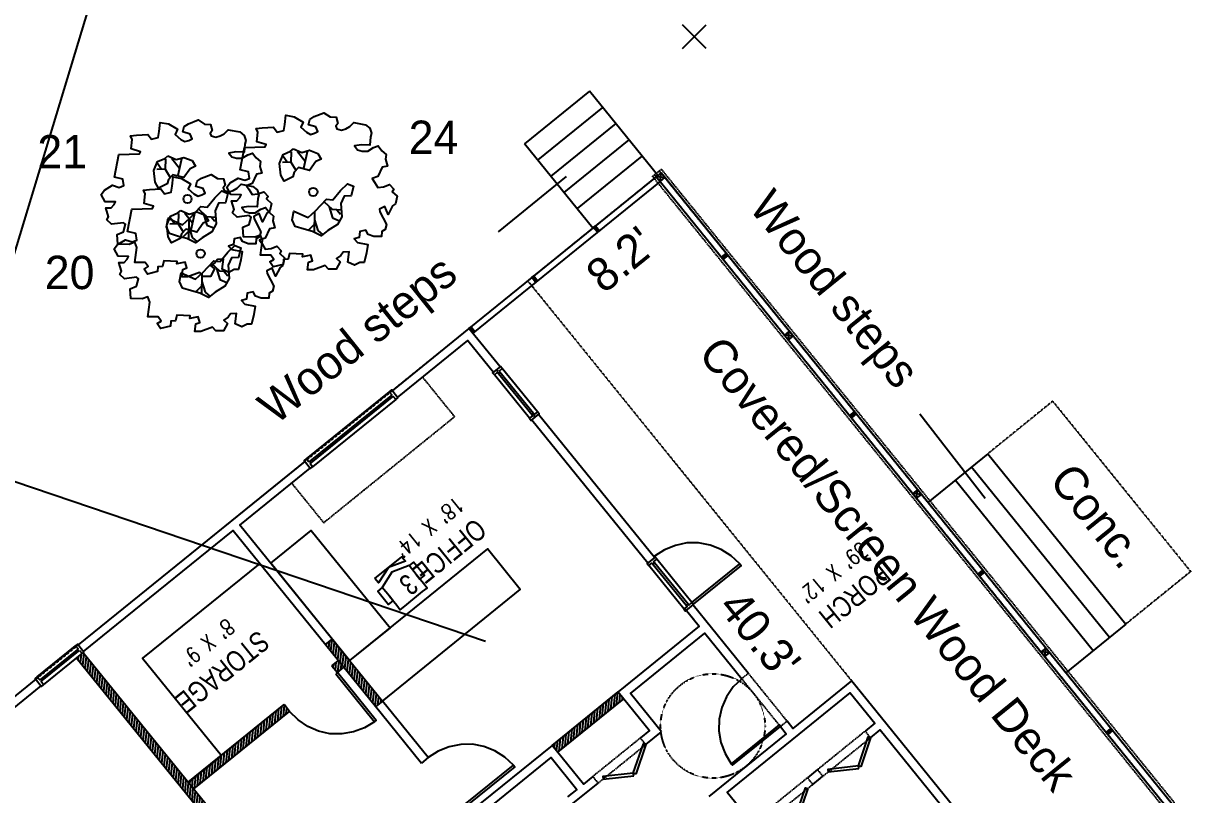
# Model space of a CAD drawing. Header units: inches. Extents: x -625442 to 34963, y -27993 to 66986.
# Drawn here: x -455810 to -455139, y 28893 to 29336 of the extents above; entities that cross this region are included whole.
import ezdxf

# ---------------------------------------------------------------- set-up
doc = ezdxf.new("R2010")
doc.units = ezdxf.units.IN
doc.header["$LTSCALE"] = 0.5
doc.header["$MEASUREMENT"] = 0
doc.linetypes.add('DASHED2', pattern=[0.375, 0.25, -0.125])
doc.linetypes.add('HIDDEN2', pattern=[0.1875, 0.125, -0.0625])
for name, color, linetype in [('0-TEXT', 30, 'Continuous'), ('BUILDING', 253, 'DASHED2'), ('BUILDING OH', 80, 'HIDDEN2'), ('EDGE OF CONCRETE', 253, 'DASHED2'), ('P-ABOVE', 201, 'HIDDEN2'), ('P-BELOW-LIGHT', 143, 'Continuous'), ('P-CASEWORK', 140, 'Continuous'), ('P-DOOR', 51, 'Continuous'), ('P-FURNITURE', 201, 'Continuous'), ('P-WALL', 90, 'Continuous'), ('P-WINDOW', 213, 'Continuous'), ('SPOT ELEVATION TEXT', 252, 'Continuous'), ('TEXT', 7, 'Continuous'), ('Trees-Anno', 43, 'Continuous'), ('TreesMARK', 46, 'Continuous'), ('WOOD DECK', 37, 'Continuous')]:
    doc.layers.add(name, color=color, linetype=linetype)
doc.styles.add('1-4T', font='Zap601Rm.ttf', dxfattribs={"width": 0.8, "height": 12})
doc.styles.add('BLDG', font='IC-Romans.shx', dxfattribs={"width": 0.8})
doc.styles.add('sapa notes', font='romans.shx', dxfattribs={"width": 0.8})
doc.styles.add('TXT', font='IC-Romans.shx')
doc.dimstyles.new('20 SCALE', dxfattribs={"dimtxt": 1.6, "dimasz": 2, "dimexe": 0.18, "dimexo": 0.0625, "dimgap": 0.04, "dimtad": 0, "dimdec": 1, "dimzin": 0, "dimdsep": 46, "dimtxsty": 'BLDG', "dimcen": 0.09, "dimaunit": 1, "dimadec": 4, "dimazin": 0, "dimtfac": 1, "dimtdec": 1, "dimtofl": 0, "dimtmove": 2, "dimatfit": 3, "dimfxl": 1, "dimtolj": 1, "dimtzin": 0, "dimarcsym": 0})

# ---------------------------------------------------------------- blocks, each defined once
blk = doc.blocks.new('SPT10')
at = {"color": 0, "linetype": 'Continuous'}
for p, q in [((-0.354, -0.354), (0.354, 0.354)), ((0.354, -0.354), (-0.354, 0.354))]:
    blk.add_line(p, q, dxfattribs=at)
blk = doc.blocks.new('TREE11')
at = {"linetype": 'Continuous'}
for p, q in [((-0.1564, 0.1773), (-0.1793, 0.2113)), ((-0.1324, 0.2402), (-0.1344, 0.1783)), ((-0.0944, 0.2422), (-0.0475, 0.1843)), ((-0.0345, 0.2472), (-0.0584, 0.1403)), ((-0.1344, 0.1783), (-0.1843, 0.1763)), ((-0.1344, 0.1783), (-0.1034, 0.1294)), ((0.0654, -0.0594), (0.1134, -0.1044)), ((0.0085, -0.1194), (0.0065, -0.2442)), ((0.0964, -0.0894), (0.1154, -0.1563)), ((0.1134, -0.1044), (0.1703, -0.1084)), ((0.1414, -0.1074), (0.1634, -0.1334)), ((0.0065, -0.1943), (-0.0305, -0.2313)), ((0.0085, -0.1673), (0.0275, -0.2303)), ((0.1154, -0.1563), (0.1574, -0.1733)), ((0.0275, -0.2303), (0.0584, -0.2562))]:
    blk.add_line(p, q, dxfattribs=at)
for points in [[(-0.0404, 0.3569), (-0.0155, 0.3439), (0.0085, 0.3509), (0.0284, 0.3609), (0.0155, 0.3888), (-0.0275, 0.4018), (-0.0195, 0.4337), (0.0065, 0.4507), (0.0634, 0.4737), (0.1023, 0.4487), (0.1383, 0.4467), (0.1472, 0.4098), (0.1363, 0.3928), (0.1413, 0.3779), (0.1702, 0.3699), (0.1962, 0.3779), (0.2201, 0.3908), (0.2431, 0.4148), (0.3129, 0.4018), (0.3389, 0.3808), (0.3499, 0.3509), (0.3439, 0.3289), (0.3399, 0.28), (0.289, 0.282), (0.2481, 0.275), (0.265, 0.2521), (0.293, 0.2441), (0.3279, 0.2441), (0.3609, 0.2651), (0.3898, 0.275), (0.4118, 0.2461), (0.4367, 0.2241), (0.4327, 0.1952), (0.4457, 0.1543), (0.4128, 0.1483), (0.3878, 0.0924), (0.3539, 0.0794), (0.3679, 0.0585), (0.3878, 0.0265), (0.4218, 0.0305), (0.4567, 0.0435), (0.4826, 0.0155), (0.4737, 0.0006), (0.5026, -0.0264), (0.4936, -0.0713), (0.4757, -0.0843), (0.4497, -0.1362), (0.4287, -0.0873), (0.3978, -0.1042), (0.3988, -0.1192), (0.4397, -0.196), (0.4317, -0.226), (0.4108, -0.238), (0.4088, -0.2679), (0.3629, -0.2679), (0.3289, -0.2549), (0.3149, -0.23), (0.28, -0.238), (0.276, -0.2729), (0.2461, -0.2819), (0.266, -0.3028), (0.3269, -0.3148), (0.3199, -0.3647), (0.306, -0.4226), (0.28, -0.4226), (0.2481, -0.4396), (0.2071, -0.4206), (0.2161, -0.3597), (0.1792, -0.3617), (0.1662, -0.3807), (0.1403, -0.3997), (0.1622, -0.4186), (0.1383, -0.4635), (0.0913, -0.4635), (0.0724, -0.4406), (0.0015, -0.4665), (-0.0334, -0.4665), (-0.0284, -0.4216), (-0.0035, -0.4126), (-0.0145, -0.3787), (-0.0634, -0.3887), (-0.0624, -0.3737), (-0.1413, -0.3697), (-0.1492, -0.4036), (-0.1772, -0.4056), (-0.1802, -0.4346), (-0.2401, -0.4496), (-0.26, -0.4196), (-0.2361, -0.4046), (-0.2541, -0.3797), (-0.3149, -0.3797), (-0.303, -0.2909), (-0.3159, -0.2589), (-0.3489, -0.2719), (-0.4178, -0.2699), (-0.4218, -0.212), (-0.3828, -0.196), (-0.3718, -0.1511), (-0.3838, -0.1421), (-0.4547, -0.1511), (-0.4836, -0.1252), (-0.4727, -0.1062), (-0.4896, -0.0533), (-0.4577, -0.0533), (-0.4387, -0.0334), (-0.4317, -0.0174), (-0.4926, -0.0164), (-0.5176, 0.0275), (-0.4966, 0.0535), (-0.4497, 0.0824), (-0.4088, 0.0694), (-0.3818, 0.0804), (-0.3878, 0.1193), (-0.4367, 0.1313), (-0.4118, 0.2661), (-0.287, 0.2701), (-0.282, 0.283), (-0.3369, 0.3), (-0.3309, 0.3569), (-0.3409, 0.3788), (-0.305, 0.3828), (-0.2381, 0.3868), (-0.2161, 0.3579), (-0.1762, 0.3679), (-0.1702, 0.4038), (-0.1642, 0.4587), (-0.1133, 0.4497), (-0.0594, 0.4178), (-0.0734, 0.3868)], [(-0.1183, 0.2581), (-0.0674, 0.2361), (-0.0225, 0.2491), (0.0275, 0.2301), (0.0474, 0.1962), (0.0155, 0.1812), (-0.0225, 0.1283), (-0.0873, 0.1453), (-0.1143, 0.1174), (-0.1213, 0.0904), (-0.1742, 0.0645), (-0.1942, 0.1004), (-0.2011, 0.1703), (-0.1802, 0.2241), (-0.1363, 0.2431)], [(0.0145, -0.1142), (0.0794, -0.0443), (0.1183, -0.0483), (0.1632, 0.0076), (0.2061, 0.0485), (0.2411, 0.0335), (0.2271, -0.0234), (0.1852, -0.0254), (0.1662, -0.0703), (0.1712, -0.1491), (0.1452, -0.196), (0.0883, -0.232), (0.0484, -0.2629), (-0.0045, -0.237), (-0.0534, -0.224), (-0.1083, -0.207), (-0.1263, -0.1671), (-0.1153, -0.1152), (-0.0294, -0.1541)]]:
    blk.add_lwpolyline(points, close=True, dxfattribs=at)
blk.add_circle((0, 0), 0.0248, dxfattribs=at)

msp = doc.modelspace()

# ---------------------------------------------------------------- hatches: boundary and pattern name
at = {"layer": 'P-FURNITURE'}
h = msp.add_hatch(dxfattribs=at)
h.set_pattern_fill('ANSI31', color=256, scale=12, angle=-140.99910206)
h.set_pattern_definition([(264.000898, (-466592.0685, 45765.6776), (1.4917853, -0.15676932), [])])
h.paths.add_polyline_path([(-455607.1223, 28943.46761), (-455603.32131, 28946.5457), (-455632.2553, 28982.27505), (-455636.05629, 28979.19697)])
h.paths.add_polyline_path([(-455700.45535, 28874.37421), (-455696.65435, 28877.4523), (-455775.23482, 28974.48798), (-455775.99502, 28973.87236), (-455779.03581, 28971.40989)], flags=17)
h.paths.add_polyline_path([(-455502.49973, 28917.17189), (-455464.48978, 28947.95272), (-455467.69099, 28951.90576), (-455505.70094, 28921.12492)])
h.paths.add_polyline_path([(-455675.1197, 28843.0883), (-455671.31871, 28846.16638), (-455674.49215, 28850.08513), (-455678.29315, 28847.00705)])
h.paths.add_polyline_path([(-455823.62531, 28716.53332), (-455827.4263, 28713.45524), (-455808.27392, 28689.80478), (-455804.47293, 28692.88286)])
h.paths.add_polyline_path([(-455729.55481, 28792.71255), (-455732.66336, 28790.19522), (-455688.83144, 28736.06905), (-455779.79339, 28662.40715), (-455782.31072, 28665.5157), (-455786.11172, 28662.43761), (-455780.5163, 28655.52807), (-455591.68287, 28808.44728), (-455594.76095, 28812.24827), (-455685.7229, 28738.58638)])
h.paths.add_polyline_path([(-455787.021, 28752.46951), (-455783.22, 28755.5476), (-455887.38236, 28884.17327), (-455891.18336, 28881.09519)])
h = msp.add_hatch(dxfattribs=at)
h.set_pattern_fill('ANSI31', color=256, scale=12, angle=-140.99910206)
h.set_pattern_definition([(264.000898, (-467724.8672, 47164.5226), (1.4917853, -0.15676932), [])])
h.paths.add_polyline_path([(-455629.20072, 28962.95954), (-455625.39973, 28966.03763), (-455628.54639, 28969.92331), (-455632.34738, 28966.84522)])
h.paths.add_polyline_path([(-455711.75834, 28896.10356), (-455656.71797, 28940.6758), (-455659.86463, 28944.56148), (-455695.94965, 28915.33947), (-455695.86354, 28915.23314), (-455714.51481, 28900.12916), (-455714.905, 28899.98924)])

# ---------------------------------------------------------------- linework, layer by layer
at = {"layer": 'BUILDING'}
for points in [[(-456233.98667, 28609.7833), (-455519.76867, 29188.16417)], [(-455519.76867, 29188.16417), (-455215.37016, 28812.27535)]]:
    msp.add_lwpolyline(points, dxfattribs=at)
at = {"layer": 'BUILDING OH'}
for points in [[(-455443.15934, 29250.20317), (-455519.76867, 29188.16417)], [(-455443.15934, 29250.20317), (-455138.76083, 28874.31435)]]:
    msp.add_lwpolyline(points, dxfattribs=at)
at = {"layer": 'DEFPOINTS'}
msp.add_line((-455544.08856, 28980.92819), (-463032.09318, 31516.63423), dxfattribs=at)
at = {"layer": 'EDGE OF CONCRETE'}
for points in [[(-455217.99327, 29118.97735), (-455255.2958, 29088.76938)], [(-455217.99327, 29118.97735), (-455138.69736, 29021.0582)], [(-455138.69736, 29021.0582), (-455175.9999, 28990.85023)]]:
    msp.add_lwpolyline(points, dxfattribs=at)
at = {"layer": 'P-ABOVE'}
msp.add_line((-455444.10334, 29251.36887), (-455446.82331, 29249.16621), dxfattribs=at)
for points in [[(-455444.10334, 29251.36887), (-455442.93763, 29252.31287), (-455143.95299, 28883.10941), (-455145.11869, 28882.16541)], [(-455447.98902, 29248.22221), (-455446.82331, 29249.16621), (-455147.83867, 28879.96275), (-455149.00437, 28879.01875)], [(-455396.78838, 28959.47762), (-455392.98739, 28962.55571), (-455370.70206, 28935.0365), (-455374.50306, 28931.95842)], [(-455350.10317, 28903.38239), (-455322.73601, 28925.5446), (-455325.81409, 28929.34559), (-455353.18126, 28907.18339)], [(-455455.03637, 28925.39863), (-455482.40353, 28903.23643), (-455479.32545, 28899.43543), (-455451.95829, 28921.59764)], [(-455383.24785, 28876.5415), (-455355.88069, 28898.70371), (-455358.95877, 28902.5047), (-455386.32593, 28880.3425)]]:
    msp.add_lwpolyline(points, close=True, dxfattribs=at)
msp.add_lwpolyline([(-455655.52166, 29071.93638), (-455637.05316, 29049.13041), (-455561.79345, 29110.07647), (-455580.26196, 29132.88244)], dxfattribs=at)
msp.add_circle((-455413.37279, 28932.28745), 30, dxfattribs=at)
at = {"layer": 'P-BELOW-LIGHT'}
for p, q in [((-455146.06269, 28883.33112), (-455443.15934, 29250.20317)), ((-455445.87932, 29248.0005), (-455553.54024, 29160.81561)), ((-455443.67665, 29245.28053), (-455551.33757, 29158.09564)), ((-455443.67665, 29245.28053), (-455237.81327, 28991.06857)), ((-455237.81327, 28991.06857), (-455150.98533, 28883.84843)), ((-455577.02777, 28914.07693), (-455580.82877, 28910.99884))]:
    msp.add_line(p, q, dxfattribs=at)
for points in [[(-455738.85422, 29455.30768), (-455844.93517, 29105.82853), (-456325.1325, 28722.33541)], [(-455537.62749, 29136.19171), (-455536.71526, 29136.93045)], [(-455514.20606, 29112.86524), (-455516.03053, 29111.38776), (-455516.3999, 29111.84388), (-455517.31214, 29111.10514), (-455516.94277, 29110.64902), (-455518.76725, 29109.17154), (-455517.78226, 29107.95522), (-455513.22107, 29111.64892), (-455514.20606, 29112.86524), (-455534.39828, 29137.79977)], [(-455518.76725, 29109.17154), (-455538.95948, 29134.10607)], [(-455599.36951, 29124.45785), (-455597.89203, 29122.63337), (-455598.50019, 29122.14088), (-455597.76145, 29121.22864), (-455597.15329, 29121.72113), (-455595.67581, 29119.89666), (-455594.45949, 29120.88164), (-455598.15319, 29125.44284), (-455599.36951, 29124.45785), (-455647.11001, 29085.79712)], [(-455595.67581, 29119.89666), (-455643.41631, 29081.23592)], [(-455515.53804, 29110.7796), (-455516.45028, 29110.04086)], [(-455425.43412, 29003.24454), (-455427.2586, 29001.76706), (-455427.62797, 29002.22318), (-455428.54021, 29001.48444), (-455428.17084, 29001.02832), (-455429.99531, 28999.55084), (-455429.01033, 28998.33452), (-455424.44913, 29002.02822), (-455425.43412, 29003.24454), (-455445.62635, 29028.17907)], [(-455429.99531, 28999.55084), (-455450.18754, 29024.48537)], [(-455429.41607, 28999.76817), (-455424.12177, 28993.23046)], [(-455801.73449, 28960.58067), (-455779.68872, 28978.43356)], [(-455798.04079, 28956.01948), (-455799.51827, 28957.84395), (-455798.91011, 28958.33645), (-455799.64885, 28959.24869), (-455800.25701, 28958.75619), (-455801.73449, 28960.58067), (-455802.95081, 28959.59568), (-455799.25711, 28955.03449), (-455798.04079, 28956.01948), (-455775.99502, 28973.87236)]]:
    msp.add_lwpolyline(points, dxfattribs=at)
for points in [[(-455536.22276, 29136.32229), (-455534.39828, 29137.79977), (-455535.38327, 29139.01609), (-455539.94447, 29135.32239), (-455538.95948, 29134.10607), (-455537.135, 29135.58355), (-455536.64251, 29134.97539), (-455535.73027, 29135.71413)], [(-455645.63253, 29083.97264), (-455647.11001, 29085.79712), (-455648.32633, 29084.81213), (-455644.63263, 29080.25094), (-455643.41631, 29081.23592), (-455644.89379, 29083.0604), (-455644.28563, 29083.55289), (-455645.02437, 29084.46513)], [(-455447.45083, 29026.70159), (-455445.62635, 29028.17907), (-455446.61134, 29029.39539), (-455451.17253, 29025.70169), (-455450.18754, 29024.48537), (-455448.36307, 29025.96285), (-455447.87057, 29025.35469), (-455446.95833, 29026.09343)], [(-455777.4725, 28975.69684), (-455775.99502, 28973.87236), (-455774.93074, 28974.73422), (-455778.62444, 28979.29542), (-455779.68872, 28978.43356), (-455778.21124, 28976.60908), (-455778.8194, 28976.11658), (-455778.08066, 28975.20435)]]:
    msp.add_lwpolyline(points, close=True, dxfattribs=at)
at = {"layer": 'P-CASEWORK'}
msp.add_lwpolyline([(-455673.77223, 29025.77078), (-455741.17549, 28971.18694), (-455695.86354, 28915.23314), (-455714.51481, 28900.12916)], dxfattribs=at)
at = {"layer": 'P-DOOR'}
for points in [[(-455397.91491, 29025.52987), (-455402.86131, 29030.08361), (-455408.59682, 29033.74656), (-455414.87519, 29036.21466), (-455421.5444, 29037.61102), (-455428.23506, 29037.47953), (-455434.91827, 29036.09534), (-455441.16682, 29033.55267), (-455446.98071, 29029.85151)], [(-455396.78838, 28959.47762), (-455401.74041, 28954.71219), (-455405.52649, 28949.12872), (-455408.26975, 28942.87926), (-455409.66611, 28936.21005), (-455409.96182, 28929.42518), (-455408.85279, 28922.77089), (-455406.31012, 28916.52234), (-455402.761, 28910.58533)], [(-455607.82763, 28934.7016), (-455613.6126, 28931.2756), (-455619.98427, 28928.88497), (-455626.63857, 28927.77595), (-455633.45235, 28927.79649), (-455639.96952, 28929.31598), (-455646.21898, 28932.05924), (-455651.80245, 28935.84532), (-455656.71993, 28940.67422)], [(-455527.96198, 28909.75529), (-455532.90838, 28914.30902), (-455538.64388, 28917.97198), (-455544.92226, 28920.44008), (-455551.59147, 28921.83644), (-455558.28213, 28921.70494), (-455564.96534, 28920.32076), (-455571.21389, 28917.77808), (-455577.02777, 28914.07693)]]:
    msp.add_lwpolyline(points, dxfattribs=at)
for points in [[(-455425.43412, 29003.24454), (-455397.91491, 29025.52987), (-455397.17617, 29024.61763), (-455424.69538, 29002.3323)], [(-455630.11296, 28962.2208), (-455607.82763, 28934.7016), (-455606.9154, 28935.44034), (-455629.20072, 28962.95954)], [(-455375.2418, 28932.87066), (-455402.761, 28910.58533), (-455402.02226, 28909.67309), (-455374.50306, 28931.95842)], [(-455457.63231, 28904.66719), (-455459.10233, 28905.23897), (-455453.30519, 28922.01738), (-455451.95829, 28921.59764)], [(-455328.25799, 28908.73727), (-455329.72801, 28909.30906), (-455324.08291, 28925.96434), (-455322.73601, 28925.5446)], [(-455555.48119, 28887.46996), (-455527.96198, 28909.75529), (-455527.22324, 28908.84305), (-455554.74245, 28886.55772)], [(-455329.47431, 28907.75229), (-455329.72801, 28909.30906), (-455347.19296, 28907.24959), (-455347.06238, 28905.84486)], [(-455458.84863, 28903.6822), (-455459.10233, 28905.23897), (-455476.56728, 28903.17951), (-455476.43669, 28901.77478)], [(-455364.44346, 28879.43391), (-455365.91349, 28880.0057), (-455360.11634, 28896.78411), (-455358.76944, 28896.36436)]]:
    msp.add_lwpolyline(points, close=True, dxfattribs=at)
at = {"layer": 'P-FURNITURE'}
for points in [[(-455598.8872, 28988.73976), (-455622.20129, 28969.85978), (-455667.51323, 29025.81358), (-455644.19915, 29044.69355)], [(-455622.20129, 28969.85978), (-455603.32131, 28946.5457), (-455524.05343, 29010.73762), (-455542.9334, 29034.0517)]]:
    msp.add_lwpolyline(points, close=True, dxfattribs=at)
at = {"layer": 'P-FURNITURE', "flags": 128}
msp.add_lwpolyline([(-455607.59579, 29017.09567), (-455592.17359, 29029.58472), (-455590.09208, 29027.01435), (-455599.88469, 29023.34019), (-455605.51428, 29014.5253)], close=True, dxfattribs=at)
for points in [[(-455583.84756, 29019.30325), (-455588.01057, 29024.44399), (-455597.80318, 29020.76983), (-455603.43277, 29011.95494), (-455606.00314, 29009.87343), (-455599.75861, 29002.16233), (-455597.18825, 29004.24384), (-455599.26975, 29006.8142), (-455595.10674, 29001.67347), (-455593.02523, 28999.1031), (-455590.45486, 29001.18461), (-455580.1734, 29009.51065), (-455577.60303, 29011.59215), (-455579.68454, 29014.16252), (-455583.84756, 29019.30325), (-455581.76605, 29016.73289), (-455579.19568, 29018.81439), (-455585.44021, 29026.52549), (-455588.01057, 29024.44399)], [(-455599.26975, 29006.8142), (-455603.43277, 29011.95494)]]:
    msp.add_lwpolyline(points, dxfattribs=at)
at = {"layer": 'P-WALL'}
for p, q in [((-455443.67665, 29245.28053), (-455443.15934, 29250.20317)), ((-455440.95668, 29247.48319), (-455445.87932, 29248.0005)), ((-455478.59221, 29217.00556), (-455481.96057, 29218.78154)), ((-455479.75791, 29216.06156), (-455480.79487, 29219.72554)), ((-455408.38824, 29201.70436), (-455404.72426, 29202.74132)), ((-455405.66826, 29203.90702), (-455407.44424, 29200.53865)), ((-455514.09061, 29188.2586), (-455517.45898, 29190.03458)), ((-455515.25632, 29187.3146), (-455516.29328, 29190.97857)), ((-455550.17187, 29159.03964), (-455553.54024, 29160.81561)), ((-455551.33757, 29158.09564), (-455552.37453, 29161.75961)), ((-455367.23318, 29156.44517), (-455372.15582, 29156.96248)), ((-455369.95316, 29154.24251), (-455369.43584, 29159.16515)), ((-455334.66474, 29110.66634), (-455331.00076, 29111.7033)), ((-455331.94476, 29112.869), (-455333.72074, 29109.50063)), ((-455293.50968, 29065.40715), (-455298.43232, 29065.92447)), ((-455296.22966, 29063.20449), (-455295.71235, 29068.12713)), ((-455258.22127, 29021.83099), (-455259.99725, 29018.46262)), ((-455260.94124, 29019.62832), (-455257.27727, 29020.66528)), ((-455639.13437, 28982.99796), (-455604.04422, 28939.66662)), ((-455775.48106, 28974.79206), (-455696.65435, 28877.4523)), ((-455219.78619, 28974.36914), (-455224.70883, 28974.88645)), ((-455222.50616, 28972.16647), (-455221.98885, 28977.08911)), ((-455779.28206, 28971.71397), (-455700.45535, 28874.37421)), ((-455632.34738, 28966.84522), (-455628.54639, 28969.92331)), ((-455629.20072, 28962.95954), (-455625.39973, 28966.03763)), ((-455502.49973, 28917.17189), (-455464.48978, 28947.95272)), ((-455714.905, 28899.98924), (-455659.86463, 28944.56148)), ((-455711.75834, 28896.10356), (-455656.71797, 28940.6758)), ((-455187.21775, 28928.5903), (-455183.55377, 28929.62726)), ((-455184.49777, 28930.79297), (-455186.27375, 28927.4246))]:
    msp.add_line(p, q, dxfattribs=at)
for points in [[(-455443.15934, 29250.20317), (-455445.87932, 29248.0005), (-455443.67665, 29245.28053), (-455440.95668, 29247.48319)], [(-455478.59221, 29217.00556), (-455479.75791, 29216.06156), (-455481.96057, 29218.78154), (-455480.79487, 29219.72554)], [(-455405.66826, 29203.90702), (-455404.72426, 29202.74132), (-455407.44424, 29200.53865), (-455408.38824, 29201.70436)], [(-455514.09061, 29188.2586), (-455515.25632, 29187.3146), (-455517.45898, 29190.03458), (-455516.29328, 29190.97857)], [(-455550.17187, 29159.03964), (-455551.33757, 29158.09564), (-455553.54024, 29160.81561), (-455552.37453, 29161.75961)], [(-455369.43584, 29159.16515), (-455372.15582, 29156.96248), (-455369.95316, 29154.24251), (-455367.23318, 29156.44517)], [(-455331.94476, 29112.869), (-455331.00076, 29111.7033), (-455333.72074, 29109.50063), (-455334.66474, 29110.66634)], [(-455295.71235, 29068.12713), (-455298.43232, 29065.92447), (-455296.22966, 29063.20449), (-455293.50968, 29065.40715)], [(-455258.22127, 29021.83099), (-455257.27727, 29020.66528), (-455259.99725, 29018.46262), (-455260.94124, 29019.62832)], [(-455221.98885, 28977.08911), (-455224.70883, 28974.88645), (-455222.50616, 28972.16647), (-455219.78619, 28974.36914)], [(-455184.49777, 28930.79297), (-455183.55377, 28929.62726), (-455186.27375, 28927.4246), (-455187.21775, 28928.5903)]]:
    msp.add_lwpolyline(points, close=True, dxfattribs=at)
for points in [[(-455553.54024, 29160.81561), (-455597.78382, 29124.98672)], [(-455535.68735, 29138.76984), (-455553.54024, 29160.81561)], [(-455594.70574, 29121.18572), (-455554.26315, 29153.93653), (-455539.48835, 29135.69176)], [(-455446.91542, 29029.14914), (-455513.52515, 29111.40268)], [(-455517.32614, 29108.32459), (-455450.71641, 29026.07106)], [(-455647.95696, 29084.35601), (-455778.25507, 28978.8393)], [(-455636.05629, 28979.19697), (-455632.2553, 28982.27505), (-455685.32146, 29047.80421), (-455644.87887, 29080.55502)], [(-455756.01997, 28990.55185), (-455689.12246, 29044.72612), (-455639.13437, 28982.99796)], [(-455392.98739, 28962.55571), (-455424.75321, 29001.78198)], [(-455428.55421, 28998.70389), (-455421.16681, 28989.58151), (-455467.69099, 28951.90576), (-455449.71498, 28929.70795), (-455455.03637, 28925.39863)], [(-455775.17698, 28975.0383), (-455756.01997, 28990.55185)], [(-455632.2553, 28982.27505), (-455603.32131, 28946.5457)], [(-455442.8359, 28928.98504), (-455460.68878, 28951.03081), (-455417.9656, 28985.62847), (-455396.78838, 28959.47762)], [(-455632.34738, 28966.84522), (-455629.20072, 28962.95954)], [(-455802.58144, 28959.13956), (-455841.80771, 28927.37374)], [(-455818.05221, 28940.31752), (-455799.50335, 28955.33857)], [(-455254.08721, 28860.0471), (-455333.62489, 28958.26481), (-455367.37773, 28930.93143), (-455370.70206, 28935.0365)], [(-455505.70094, 28921.12492), (-455467.69099, 28951.90576)], [(-455386.32593, 28880.3425), (-455390.88713, 28876.6488), (-455405.04631, 28894.13338), (-455334.3478, 28951.38573), (-455320.18862, 28933.90116), (-455325.81409, 28929.34559)], [(-455656.70408, 28940.65865), (-455659.86463, 28944.56148)], [(-455577.02777, 28914.07693), (-455603.32131, 28946.5457), (-455607.1223, 28943.46761)], [(-455604.04422, 28939.66662), (-455580.82877, 28910.99884)], [(-455451.95829, 28921.59764), (-455442.8359, 28928.98504)], [(-455374.50306, 28931.95842), (-455371.17873, 28927.85334), (-455415.72639, 28891.7782)], [(-455322.73601, 28925.5446), (-455317.11054, 28930.10016), (-455257.8882, 28856.96902)], [(-455482.40353, 28903.23643), (-455487.72493, 28898.92711), (-455505.70094, 28921.12492), (-455552.22512, 28883.44918), (-455554.74245, 28886.55772)], [(-455533.48891, 28861.86698), (-455534.24911, 28861.25137), (-455549.02391, 28879.49614), (-455506.30073, 28914.0938), (-455491.52592, 28895.84903), (-455496.84732, 28891.53971)], [(-455353.18126, 28907.18339), (-455358.95877, 28902.5047)], [(-455355.88069, 28898.70371), (-455350.10317, 28903.38239)], [(-455355.57661, 28898.94995), (-455351.92765, 28901.90491)], [(-455493.76923, 28887.73871), (-455479.32545, 28899.43543)]]:
    msp.add_lwpolyline(points, dxfattribs=at)
at = {"layer": 'P-WINDOW'}
for points in [[(-455516.3999, 29111.84388), (-455535.73027, 29135.71413), (-455536.64251, 29134.97539), (-455517.31214, 29111.10514)], [(-455598.50019, 29122.14088), (-455645.02437, 29084.46513), (-455644.28563, 29083.55289), (-455597.76145, 29121.22864)], [(-455427.62797, 29002.22318), (-455446.95833, 29026.09343), (-455447.87057, 29025.35469), (-455428.54021, 29001.48444)], [(-455798.91011, 28958.33645), (-455778.08066, 28975.20435), (-455778.8194, 28976.11658), (-455799.64885, 28959.24869)]]:
    msp.add_lwpolyline(points, close=True, dxfattribs=at)
at = {"layer": 'WOOD DECK'}
for points in [[(-455484.29482, 29297.18606), (-455521.59735, 29266.9781)], [(-455445.02447, 29248.69277), (-455484.29482, 29297.18606)], [(-455476.74283, 29287.86043), (-455514.04536, 29257.65246)], [(-455469.19084, 29278.53479), (-455506.49337, 29248.32683)], [(-455482.327, 29218.4848), (-455521.59735, 29266.9781)], [(-455461.63885, 29269.20916), (-455498.94138, 29239.0012)], [(-455454.08686, 29259.88353), (-455491.38939, 29229.67556)], [(-455255.2958, 29088.76938), (-455289.80064, 29060.82702)], [(-455255.2958, 29088.76938), (-455175.9999, 28990.85023)], [(-455264.62143, 29081.21739), (-455185.32553, 28983.29824)], [(-455273.94707, 29073.6654), (-455194.65116, 28975.74625)], [(-455175.9999, 28990.85023), (-455210.50474, 28962.90787)]]:
    msp.add_lwpolyline(points, dxfattribs=at)

# ---------------------------------------------------------------- block references
at = {"layer": 'SPOT ELEVATION TEXT', "xscale": 19.2, "yscale": 19.2, "zscale": 19.2}
msp.add_blockref('SPT10', (-455423.96176, 29328.59617), dxfattribs=at)
at = {"layer": 'TreesMARK', "color": 46, "xscale": 96, "yscale": 96, "zscale": 96}
for p in [(-455643.09482, 29239.29832), (-455715.34415, 29235.24253), (-455707.84178, 29203.85292)]:
    msp.add_blockref('TREE11', p, dxfattribs=at)

# ---------------------------------------------------------------- texts
at = {"layer": '0-TEXT', "width": 0.8}
for s, height, style, p in [("18' X 14'", 8.991, 'sapa notes', (-455560.94072, 29064.74769)), ('OFFICE 3', 11.988, '1-4T', (-455549.86338, 29052.26914)), ("39' X 12'", 8.991, 'sapa notes', (-455328.56453, 29038.66655)), ('PORCH', 11.988, '1-4T', (-455317.48719, 29026.188)), ("8' X 9'", 8.991, 'sapa notes', (-455692.85645, 28994.5115)), ('STORAGE', 11.988, '1-4T', (-455674.65608, 28987.80126))]:
    msp.add_text(s, height=height, rotation=219.00089794, dxfattribs=dict(at, style=style)).set_placement(p)
at = {"layer": 'TEXT', "char_height": 19.2, "style": 'TXT'}
for s, insert, attachment_point, rotation in [('Wood steps', (-455335.67637, 29189.63255), 2, 309.00089794), ("8.2'", (-455472.40162, 29207.99291), 2, 39.00089794), ('Wood steps', (-455676.74507, 29119.94301), 1, 38.6114128), ('Covered/Screen Wood Deck', (-455305.11001, 29031.74527), 2, 309.00089794), ('Conc.', (-455184.69144, 29059.15595), 2, 309.00089794), ("40.3'", (-455378.76017, 28991.15737), 2, 309.00089794)]:
    msp.add_mtext(s, dxfattribs=dict(at, insert=insert, attachment_point=attachment_point, rotation=rotation))
at = {"layer": 'Trees-Anno', "char_height": 19.2, "attachment_point": 9, "style": 'TXT'}
for s, insert in [('24', (-455559.62913, 29261.07342)), ('21', (-455773.08271, 29252.80019)), ('20', (-455768.84922, 29183.12355))]:
    msp.add_mtext(s, dxfattribs=dict(at, insert=insert))

# ---------------------------------------------------------------- leaders
at = {"layer": 'TEXT'}
for points in [[(-455497.74838, 29248.23937), (-455536.72447, 29216.40676)], [(-455256.88589, 29063.01974), (-455294.31228, 29111.58691)]]:
    msp.add_leader(points, dimstyle='20 SCALE', dxfattribs=at)

doc.saveas('drawing.dxf')
